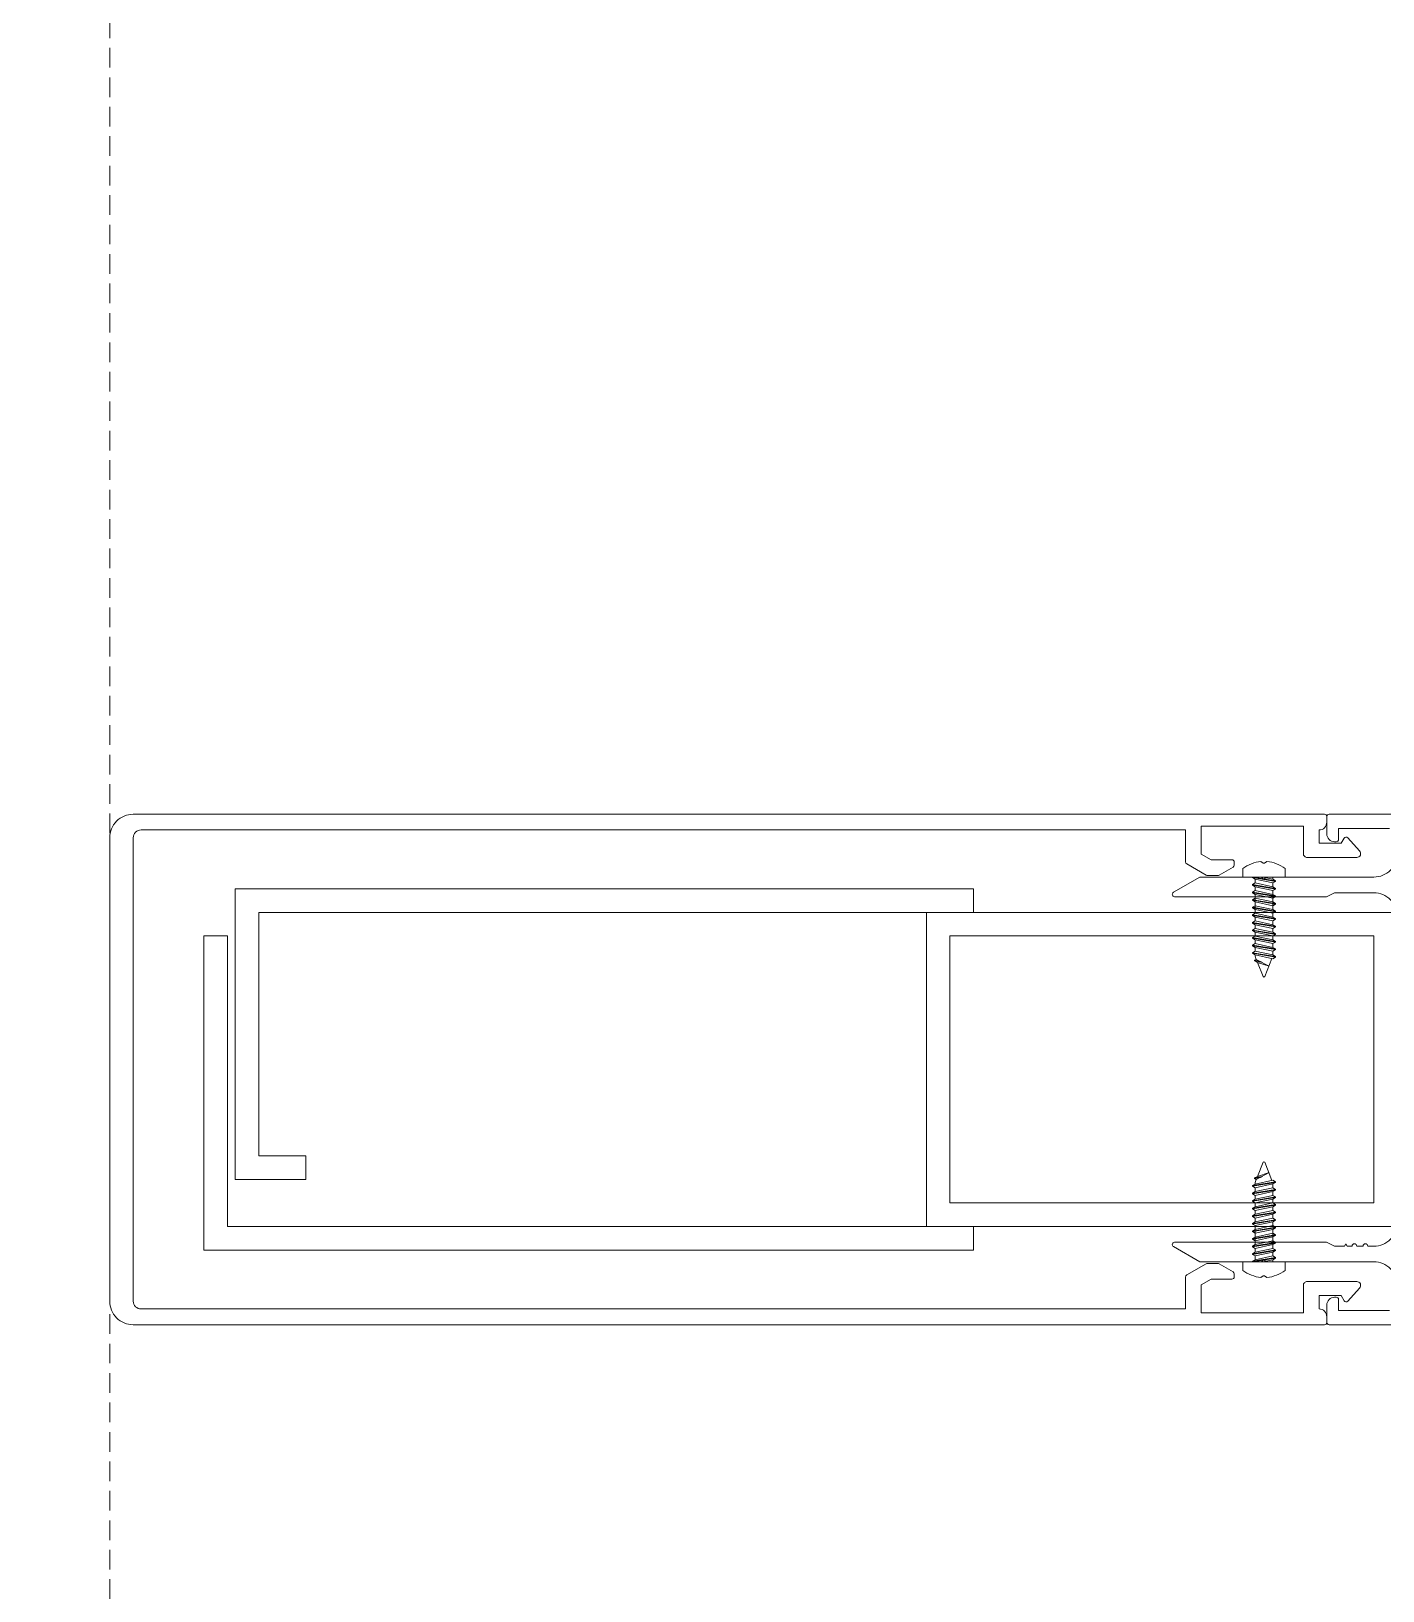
# Model space of a CAD drawing. Extents: x -2749 to 23780, y -1311 to 8245.
# Drawn here: x 10706.5 to 10723.72, y 1077.36 to 1097.22 of the extents above; entities that cross this region are included whole.
import ezdxf

# ---------------------------------------------------------------- set-up
doc = ezdxf.new("R2010")
doc.units = 0
doc.header["$MEASUREMENT"] = 0
doc.linetypes.add('DOT2', pattern=[0.125, 0, -0.125])
doc.linetypes.add('HIDDEN', pattern=[0.375, 0.25, -0.125])
for name, color, linetype, lineweight in [('06D', 9, 'Continuous', 9), ('10', 9, 'Continuous', 9), ('20', 9, 'DOT2', 9)]:
    doc.layers.add(name, color=color, linetype=linetype, lineweight=lineweight)

# ---------------------------------------------------------------- blocks, each defined once
blk = doc.blocks.new('*U482')
at = {"layer": '10'}
for p, q in [((-2.3, -11.005), (-2, -11.005)), ((2, -11.005), (2.3, -11.005)), ((-2.559, -14.435), (-2.45, -14.435)), ((-2.45, -14.976), (-2.45, -14.435)), ((2.559, -14.435), (2.45, -14.435)), ((2.45, -14.976), (2.45, -14.435)), ((-2.443, -14.559), (-2.45, -14.559)), ((-2.403, -14.852), (-2.45, -14.565)), ((-2.45, -14.691), (-2.423, -14.817)), ((-2.443, -14.559), (-2.395, -14.852)), ((-2.423, -14.593), (-2.443, -14.559)), ((-2.375, -14.593), (-2.423, -14.593)), ((-2.375, -14.817), (-2.423, -14.593)), ((-2.355, -14.559), (-2.375, -14.593)), ((-2.375, -14.593), (-2.326, -14.817)), ((-2.347, -14.559), (-2.355, -14.559)), ((-2.306, -14.852), (-2.355, -14.559)), ((-2.327, -14.593), (-2.347, -14.559)), ((-2.347, -14.559), (-2.298, -14.852)), ((-2.278, -14.593), (-2.327, -14.593)), ((-2.278, -14.817), (-2.327, -14.593)), ((-2.258, -14.559), (-2.278, -14.593)), ((-2.278, -14.593), (-2.23, -14.817)), ((-2.25, -14.559), (-2.258, -14.559)), ((-2.21, -14.852), (-2.258, -14.559)), ((-2.23, -14.593), (-2.25, -14.559)), ((-2.25, -14.559), (-2.202, -14.852)), ((-2.182, -14.817), (-2.23, -14.593)), ((-2.182, -14.593), (-2.23, -14.593)), ((-2.162, -14.559), (-2.182, -14.593)), ((-2.182, -14.593), (-2.133, -14.817)), ((-2.177, -14.593), (-1.989, -14.593)), ((-2.154, -14.559), (-2.162, -14.559)), ((-2.113, -14.852), (-2.162, -14.559)), ((-2.134, -14.593), (-2.154, -14.559)), ((-2.154, -14.559), (-2.105, -14.852)), ((-2.085, -14.817), (-2.134, -14.593)), ((-2.085, -14.593), (-2.134, -14.593)), ((-2.065, -14.559), (-2.085, -14.593)), ((-2.085, -14.593), (-2.037, -14.817)), ((-2.057, -14.559), (-2.065, -14.559)), ((-2.017, -14.852), (-2.065, -14.559)), ((-2.037, -14.593), (-2.057, -14.559)), ((-2.057, -14.559), (-2.009, -14.852)), ((-1.989, -14.817), (-2.037, -14.593)), ((-1.969, -14.559), (-1.989, -14.593)), ((-1.989, -14.593), (-1.941, -14.817)), ((-1.969, -14.559), (-1.961, -14.559)), ((-1.921, -14.852), (-1.969, -14.559)), ((-1.941, -14.593), (-1.961, -14.559)), ((-1.961, -14.559), (-1.913, -14.852)), ((-1.892, -14.593), (-1.941, -14.593)), ((-1.893, -14.817), (-1.941, -14.593)), ((-1.872, -14.559), (-1.892, -14.593)), ((-1.892, -14.593), (-1.844, -14.817)), ((-1.824, -14.852), (-1.872, -14.559)), ((-1.864, -14.559), (-1.872, -14.559)), ((-1.864, -14.559), (-1.816, -14.852)), ((-1.844, -14.593), (-1.864, -14.559)), ((-1.796, -14.817), (-1.844, -14.593)), ((-1.796, -14.593), (-1.844, -14.593)), ((-1.776, -14.559), (-1.796, -14.593)), ((-1.796, -14.593), (-1.748, -14.817)), ((-1.776, -14.559), (-1.768, -14.559)), ((-1.728, -14.852), (-1.776, -14.559)), ((-1.748, -14.593), (-1.768, -14.559)), ((-1.768, -14.559), (-1.72, -14.852)), ((-1.748, -14.593), (-1.699, -14.593)), ((-1.7, -14.817), (-1.748, -14.593)), ((-1.679, -14.559), (-1.699, -14.593)), ((-1.699, -14.593), (-1.651, -14.817)), ((-1.631, -14.852), (-1.679, -14.559)), ((-1.679, -14.559), (-1.671, -14.559)), ((-1.671, -14.559), (-1.623, -14.852)), ((-1.651, -14.593), (-1.671, -14.559)), ((-1.603, -14.817), (-1.651, -14.593)), ((-1.603, -14.593), (-1.651, -14.593)), ((-1.583, -14.559), (-1.603, -14.593)), ((-1.603, -14.593), (-1.555, -14.817)), ((-1.535, -14.852), (-1.583, -14.559)), ((-1.583, -14.559), (-1.575, -14.559)), ((-1.575, -14.559), (-1.527, -14.852)), ((-1.555, -14.593), (-1.575, -14.559)), ((-1.507, -14.817), (-1.555, -14.593)), ((-1.507, -14.593), (-1.555, -14.593)), ((-1.487, -14.559), (-1.507, -14.593)), ((-1.438, -14.852), (-1.487, -14.559)), ((-1.479, -14.559), (-1.487, -14.559)), ((-1.479, -14.559), (-1.43, -14.852)), ((-1.459, -14.593), (-1.479, -14.559)), ((-1.41, -14.817), (-1.459, -14.593)), ((-1.441, -14.593), (-1.459, -14.593)), ((-1.402, -14.607), (-1.441, -14.593)), ((-1.39, -14.586), (-1.402, -14.607)), ((-1.402, -14.607), (-1.314, -14.773)), ((-1.374, -14.659), (-1.39, -14.586)), ((-1.382, -14.586), (-1.39, -14.586)), ((-1.362, -14.621), (-1.382, -14.586)), ((-1.382, -14.586), (-1.361, -14.685)), ((-1.361, -14.685), (-1.374, -14.659)), ((-1.314, -14.773), (-1.362, -14.621)), ((-1.182, -14.695), (-1.362, -14.621)), ((-1.175, -14.705), (-1.182, -14.695)), ((1.175, -14.705), (1.182, -14.695)), ((1.182, -14.695), (1.362, -14.621)), ((1.402, -14.607), (1.314, -14.773)), ((1.314, -14.773), (1.362, -14.621)), ((1.382, -14.586), (1.361, -14.685)), ((1.361, -14.685), (1.374, -14.659)), ((1.362, -14.621), (1.382, -14.586)), ((1.374, -14.659), (1.39, -14.586)), ((1.382, -14.586), (1.39, -14.586)), ((1.39, -14.586), (1.402, -14.607)), ((1.402, -14.607), (1.441, -14.593)), ((1.41, -14.817), (1.459, -14.593)), ((1.479, -14.559), (1.43, -14.852)), ((1.438, -14.852), (1.487, -14.559)), ((1.441, -14.593), (1.459, -14.593)), ((1.459, -14.593), (1.479, -14.559)), ((1.479, -14.559), (1.487, -14.559)), ((1.487, -14.559), (1.507, -14.593)), ((1.507, -14.817), (1.555, -14.593)), ((1.507, -14.593), (1.555, -14.593)), ((1.575, -14.559), (1.527, -14.852)), ((1.535, -14.852), (1.583, -14.559)), ((1.555, -14.593), (1.575, -14.559)), ((1.603, -14.593), (1.555, -14.817)), ((1.583, -14.559), (1.575, -14.559)), ((1.583, -14.559), (1.603, -14.593)), ((1.603, -14.817), (1.651, -14.593)), ((1.603, -14.593), (1.651, -14.593)), ((1.671, -14.559), (1.623, -14.852)), ((1.631, -14.852), (1.679, -14.559)), ((1.651, -14.593), (1.671, -14.559)), ((1.699, -14.593), (1.651, -14.817)), ((1.679, -14.559), (1.671, -14.559)), ((1.679, -14.559), (1.699, -14.593)), ((1.748, -14.593), (1.699, -14.593)), ((1.7, -14.817), (1.748, -14.593)), ((1.768, -14.559), (1.72, -14.852)), ((1.728, -14.852), (1.776, -14.559)), ((1.748, -14.593), (1.768, -14.559)), ((1.796, -14.593), (1.748, -14.817)), ((1.776, -14.559), (1.768, -14.559)), ((1.776, -14.559), (1.796, -14.593)), ((1.796, -14.817), (1.844, -14.593)), ((1.796, -14.593), (1.844, -14.593)), ((1.864, -14.559), (1.816, -14.852)), ((1.824, -14.852), (1.872, -14.559)), ((1.844, -14.593), (1.864, -14.559)), ((1.892, -14.593), (1.844, -14.817)), ((1.864, -14.559), (1.872, -14.559)), ((1.872, -14.559), (1.892, -14.593)), ((1.892, -14.593), (1.941, -14.593)), ((1.893, -14.817), (1.941, -14.593)), ((1.961, -14.559), (1.913, -14.852)), ((1.921, -14.852), (1.969, -14.559)), ((1.941, -14.593), (1.961, -14.559)), ((1.989, -14.593), (1.941, -14.817)), ((1.969, -14.559), (1.961, -14.559)), ((1.969, -14.559), (1.989, -14.593)), ((2.177, -14.593), (1.989, -14.593)), ((1.989, -14.817), (2.037, -14.593)), ((2.057, -14.559), (2.009, -14.852)), ((2.017, -14.852), (2.065, -14.559)), ((2.037, -14.593), (2.057, -14.559)), ((2.085, -14.593), (2.037, -14.817)), ((2.057, -14.559), (2.065, -14.559)), ((2.065, -14.559), (2.085, -14.593)), ((2.085, -14.817), (2.134, -14.593)), ((2.085, -14.593), (2.134, -14.593)), ((2.154, -14.559), (2.105, -14.852)), ((2.113, -14.852), (2.162, -14.559)), ((2.182, -14.593), (2.133, -14.817)), ((2.134, -14.593), (2.154, -14.559)), ((2.154, -14.559), (2.162, -14.559)), ((2.162, -14.559), (2.182, -14.593)), ((2.182, -14.817), (2.23, -14.593)), ((2.182, -14.593), (2.23, -14.593)), ((2.25, -14.559), (2.202, -14.852)), ((2.21, -14.852), (2.258, -14.559)), ((2.23, -14.593), (2.25, -14.559)), ((2.278, -14.593), (2.23, -14.817)), ((2.25, -14.559), (2.258, -14.559)), ((2.258, -14.559), (2.278, -14.593)), ((2.278, -14.593), (2.327, -14.593)), ((2.278, -14.817), (2.327, -14.593)), ((2.347, -14.559), (2.298, -14.852)), ((2.306, -14.852), (2.355, -14.559)), ((2.375, -14.593), (2.326, -14.817)), ((2.327, -14.593), (2.347, -14.559)), ((2.347, -14.559), (2.355, -14.559)), ((2.355, -14.559), (2.375, -14.593)), ((2.375, -14.593), (2.423, -14.593)), ((2.375, -14.817), (2.423, -14.593)), ((2.443, -14.559), (2.395, -14.852)), ((2.403, -14.852), (2.45, -14.565)), ((2.423, -14.593), (2.443, -14.559)), ((2.45, -14.691), (2.423, -14.817)), ((2.443, -14.559), (2.45, -14.559)), ((-2.423, -14.817), (-2.45, -14.817)), ((-2.423, -14.817), (-2.403, -14.852)), ((-2.423, -14.817), (-2.403, -14.852)), ((-2.403, -14.852), (-2.395, -14.852)), ((-2.395, -14.852), (-2.375, -14.817)), ((-2.326, -14.817), (-2.375, -14.817)), ((-2.326, -14.817), (-2.306, -14.852)), ((-2.326, -14.817), (-2.306, -14.852)), ((-2.306, -14.852), (-2.298, -14.852)), ((-2.298, -14.852), (-2.278, -14.817)), ((-2.278, -14.817), (-2.23, -14.817)), ((-2.23, -14.817), (-2.21, -14.852)), ((-2.23, -14.817), (-2.21, -14.852)), ((-2.037, -14.817), (-2.225, -14.817)), ((-2.21, -14.852), (-2.202, -14.852)), ((-2.202, -14.852), (-2.182, -14.817)), ((-2.182, -14.817), (-2.133, -14.817)), ((-2.182, -14.817), (-2.133, -14.817)), ((-2.133, -14.817), (-2.113, -14.852)), ((-2.133, -14.817), (-2.113, -14.852)), ((-2.113, -14.852), (-2.105, -14.852)), ((-2.105, -14.852), (-2.085, -14.817)), ((-2.085, -14.817), (-2.037, -14.817)), ((-2.085, -14.817), (-2.037, -14.817)), ((-2.037, -14.817), (-2.017, -14.852)), ((-2.037, -14.817), (-2.017, -14.852)), ((-2.017, -14.852), (-2.009, -14.852)), ((-2.009, -14.852), (-1.989, -14.817)), ((-1.989, -14.817), (-1.941, -14.817)), ((-1.989, -14.817), (-1.941, -14.817)), ((-1.941, -14.817), (-1.921, -14.852)), ((-1.941, -14.817), (-1.921, -14.852)), ((-1.921, -14.852), (-1.913, -14.852)), ((-1.913, -14.852), (-1.893, -14.817)), ((-1.893, -14.817), (-1.844, -14.817)), ((-1.844, -14.817), (-1.824, -14.852)), ((-1.844, -14.817), (-1.824, -14.852)), ((-1.824, -14.852), (-1.816, -14.852)), ((-1.816, -14.852), (-1.796, -14.817)), ((-1.748, -14.817), (-1.796, -14.817)), ((-1.748, -14.817), (-1.728, -14.852)), ((-1.748, -14.817), (-1.728, -14.852)), ((-1.728, -14.852), (-1.72, -14.852)), ((-1.72, -14.852), (-1.7, -14.817)), ((-1.7, -14.817), (-1.651, -14.817)), ((-1.651, -14.817), (-1.631, -14.852)), ((-1.651, -14.817), (-1.631, -14.852)), ((-1.631, -14.852), (-1.623, -14.852)), ((-1.623, -14.852), (-1.603, -14.817)), ((-1.603, -14.817), (-1.555, -14.817)), ((-1.555, -14.817), (-1.535, -14.852)), ((-1.555, -14.817), (-1.535, -14.852)), ((-1.535, -14.852), (-1.527, -14.852)), ((-1.527, -14.852), (-1.507, -14.817)), ((-1.507, -14.817), (-1.458, -14.817)), ((-1.458, -14.817), (-1.438, -14.852)), ((-1.438, -14.852), (-1.43, -14.852)), ((-1.43, -14.852), (-1.41, -14.817)), ((-1.412, -14.807), (-1.182, -14.715)), ((-1.41, -14.817), (-1.412, -14.807)), ((-1.182, -14.715), (-1.175, -14.705)), ((1.182, -14.715), (1.175, -14.705)), ((1.412, -14.807), (1.182, -14.715)), ((1.41, -14.817), (1.412, -14.807)), ((1.43, -14.852), (1.41, -14.817)), ((1.438, -14.852), (1.43, -14.852)), ((1.458, -14.817), (1.438, -14.852)), ((1.507, -14.817), (1.458, -14.817)), ((1.527, -14.852), (1.507, -14.817)), ((1.535, -14.852), (1.527, -14.852)), ((1.555, -14.817), (1.535, -14.852)), ((1.555, -14.817), (1.535, -14.852)), ((1.603, -14.817), (1.555, -14.817)), ((1.623, -14.852), (1.603, -14.817)), ((1.631, -14.852), (1.623, -14.852)), ((1.651, -14.817), (1.631, -14.852)), ((1.651, -14.817), (1.631, -14.852)), ((1.7, -14.817), (1.651, -14.817)), ((1.72, -14.852), (1.7, -14.817)), ((1.728, -14.852), (1.72, -14.852)), ((1.748, -14.817), (1.728, -14.852)), ((1.748, -14.817), (1.728, -14.852)), ((1.748, -14.817), (1.796, -14.817)), ((1.816, -14.852), (1.796, -14.817)), ((1.824, -14.852), (1.816, -14.852)), ((1.844, -14.817), (1.824, -14.852)), ((1.844, -14.817), (1.824, -14.852)), ((1.893, -14.817), (1.844, -14.817)), ((1.913, -14.852), (1.893, -14.817)), ((1.921, -14.852), (1.913, -14.852)), ((1.941, -14.817), (1.921, -14.852)), ((1.941, -14.817), (1.921, -14.852)), ((1.989, -14.817), (1.941, -14.817)), ((1.989, -14.817), (1.941, -14.817)), ((2.009, -14.852), (1.989, -14.817)), ((2.017, -14.852), (2.009, -14.852)), ((2.037, -14.817), (2.017, -14.852)), ((2.037, -14.817), (2.017, -14.852)), ((2.037, -14.817), (2.225, -14.817)), ((2.085, -14.817), (2.037, -14.817)), ((2.085, -14.817), (2.037, -14.817)), ((2.105, -14.852), (2.085, -14.817)), ((2.113, -14.852), (2.105, -14.852)), ((2.133, -14.817), (2.113, -14.852)), ((2.133, -14.817), (2.113, -14.852)), ((2.182, -14.817), (2.133, -14.817)), ((2.182, -14.817), (2.133, -14.817)), ((2.202, -14.852), (2.182, -14.817)), ((2.21, -14.852), (2.202, -14.852)), ((2.23, -14.817), (2.21, -14.852)), ((2.23, -14.817), (2.21, -14.852)), ((2.278, -14.817), (2.23, -14.817)), ((2.298, -14.852), (2.278, -14.817)), ((2.306, -14.852), (2.298, -14.852)), ((2.326, -14.817), (2.306, -14.852)), ((2.326, -14.817), (2.306, -14.852)), ((2.326, -14.817), (2.375, -14.817)), ((2.395, -14.852), (2.375, -14.817)), ((2.403, -14.852), (2.395, -14.852)), ((2.423, -14.817), (2.403, -14.852)), ((2.423, -14.817), (2.403, -14.852)), ((2.423, -14.817), (2.45, -14.817)), ((-2.559, -14.976), (-2.45, -14.976)), ((2.559, -14.976), (2.45, -14.976))]:
    blk.add_line(p, q, dxfattribs=at)
blk.add_lwpolyline([(-2.7, -15.887), (-2.7, -15.257, 0.414214), (-2.75, -15.207), (-3.1, -15.207), (-3.1, -13.907), (-2.741, -13.907), (-2.67, -14.031), (-2.67, -14.297, 0.414214), (-2.64, -14.327), (-2.603, -14.327, 0.267949), (-2.577, -14.312), (-2.474, -14.134, 0.131652), (-2.47, -14.119), (-2.47, -13.985, 0.131652), (-2.474, -13.97), (-2.617, -13.722, 0.267949), (-2.643, -13.707), (-3.05, -13.707), (-3.05, -0.4, -0.414214), (-2.95, -0.3), (2.95, -0.3), (2.95, -0.3, -0.414214), (3.05, -0.4), (3.05, -13.707), (2.643, -13.707, 0.267949), (2.617, -13.722), (2.474, -13.97, 0.131652), (2.47, -13.985), (2.47, -14.119, 0.131652), (2.474, -14.134), (2.577, -14.312, 0.267949), (2.603, -14.327), (2.64, -14.327, 0.414214), (2.67, -14.297), (2.67, -14.031), (2.741, -13.907), (3.1, -13.907), (3.1, -15.207), (2.75, -15.207, 0.414214), (2.7, -15.257), (2.7, -15.887, 0.650971), (2.784, -15.924), (2.95, -15.773, 0.508142), (2.945, -15.725), (2.88, -15.687), (2.88, -15.407), (3.05, -15.407, 0.432363), (3.15, -15.505), (3.22, -15.505, 0.477393), (3.25, -15.477), (3.25, -0.3, 0.414214), (2.95, 0), (2.95, 0), (-2.95, 0, 0.414214), (-3.25, -0.3), (-3.25, -15.477, 0.470043), (-3.22, -15.505), (-3.15, -15.505, 0.430327), (-3.05, -15.407), (-2.88, -15.407), (-2.88, -15.687), (-2.945, -15.725, 0.508142), (-2.95, -15.773), (-2.784, -15.924, 0.650971)], format="xyb", close=True, dxfattribs=at)
for points in [[(-2, -11.005), (-2, -1.5), (1.7, -1.5), (1.7, -1.2), (-2.3, -1.2), (-2.3, -11.005)], [(2, -11.005), (2, -1.9), (-1.1, -1.9), (-1.1, -2.5), (-1.4, -2.5), (-1.4, -1.6), (2.3, -1.6), (2.3, -11.005)], [(-2.65, -14.667), (-2.628, -14.697), (-2.628, -14.713), (-2.65, -14.743)], [(-1.507, -14.593), (-1.458, -14.817)], [(1.507, -14.593), (1.458, -14.817)], [(2.65, -14.667), (2.628, -14.697), (2.628, -14.713), (2.65, -14.743)]]:
    blk.add_lwpolyline(points, dxfattribs=at)
for points in [[(-2, -10.405), (2, -10.405), (2, -16.405), (-2, -16.405)], [(-1.7, -10.705), (1.7, -10.705), (1.7, -16.105), (-1.7, -16.105)]]:
    blk.add_lwpolyline(points, close=True, dxfattribs=at)
for points in [[(1.95, -16.405, 0.414214), (2.25, -16.105), (2.25, -15.605), (2.2, -15.503), (2.2, -13.567, -0.767327), (2.256, -13.552), (2.45, -13.888), (2.45, -14.675), (2.42, -14.705), (2.45, -14.735), (2.45, -16.105, 0.414214), (2.75, -16.405)], [(3.07, -16.305), (3.07, -15.655), (2.93, -15.655, -0.414214), (2.9, -15.625), (2.9, -15.605, -0.414214), (3, -15.505), (3.22, -15.505, -0.414214), (3.25, -15.535), (3.25, -16.605)], [(-3.25, -16.605), (-3.25, -15.535, -0.414214), (-3.22, -15.505), (-3, -15.505, -0.414214), (-2.9, -15.605), (-2.9, -15.625, -0.414214), (-2.93, -15.655), (-3.07, -15.655), (-3.07, -16.305, 0.414214)], [(-2.75, -16.405, 0.414214), (-2.45, -16.105), (-2.45, -14.735), (-2.42, -14.705), (-2.45, -14.675), (-2.45, -13.888), (-2.256, -13.552, -0.767327), (-2.2, -13.567), (-2.2, -15.503), (-2.25, -15.605), (-2.25, -15.729), (-2.22, -15.747), (-2.25, -15.764), (-2.25, -15.827, -1), (-2.25, -15.887), (-2.25, -15.967, -1), (-2.25, -16.027), (-2.25, -16.105, 0.414214), (-1.95, -16.405)]]:
    blk.add_lwpolyline(points, format="xyb", dxfattribs=at)
for centre, start, end in [((-2.134, -14.735), 144.7573, 172.4905), ((2.134, -14.735), 7.5095, 35.2427), ((-2.134, -14.675), 187.5095, 215.2427), ((2.134, -14.675), 324.7573, 352.4905)]:
    blk.add_arc(centre, 0.521, start, end, dxfattribs=at)
blk = doc.blocks.new('1.KAT PLANI')
at = {"layer": '20', "linetype": 'HIDDEN', "lineweight": 0}
blk.add_lwpolyline([(9468.151, 347.655, -0.306499), (10707.5, 1186.143, -0.306499)], format="xyb", dxfattribs=at)
blk.add_lwpolyline([(10707.5, 1184.383), (10707.5, 907.255)], dxfattribs=at)
at = {"layer": '10', "rotation": 90}
blk.add_blockref('*U482', (10707.5, 1084), dxfattribs=at)

msp = doc.modelspace()

# ---------------------------------------------------------------- block references
at = {"layer": '06D'}
msp.add_blockref('1.KAT PLANI', (0, 0), dxfattribs=at)

doc.saveas('drawing.dxf')
